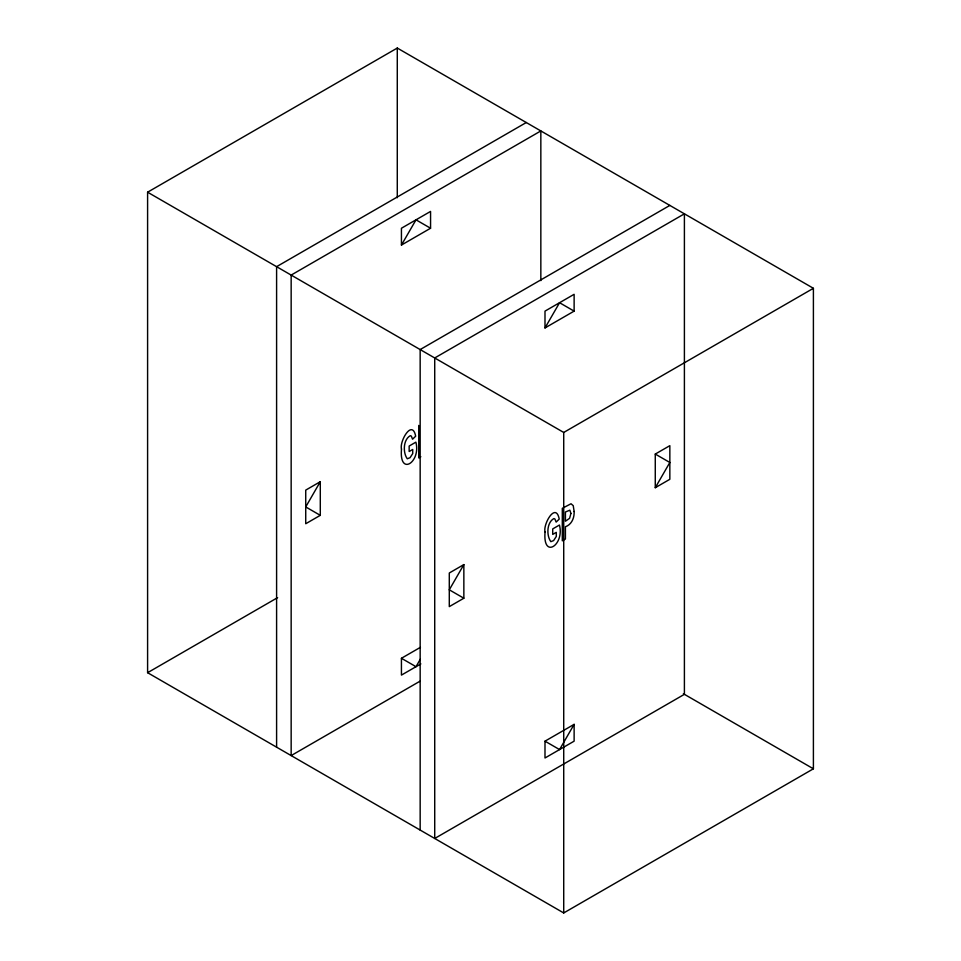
<?xml version="1.0" encoding="UTF-8"?>
<svg xmlns="http://www.w3.org/2000/svg" width="961" height="961" viewBox="0 0 961 961"><rect width="100%" height="100%" fill="white"/><g stroke="black" fill="none" stroke-linecap="round" stroke-linejoin="round"><path stroke-width="1.44" d="M401.434 245.055L416.005 219.829L430.564 228.237L401.434 245.055L401.434 228.237L430.564 211.42L430.564 228.237M320.289 481.701L305.73 506.927L320.289 515.336L305.73 523.745L305.73 490.11L320.289 481.701L320.289 515.336M544.995 327.941L559.566 302.715L574.125 311.124L544.995 327.941L544.995 311.124L574.125 294.306L574.125 311.124M463.851 564.587L449.292 589.814L463.851 598.222L449.292 606.631L449.292 572.996L463.851 564.587L463.851 598.222M420.365 659.126L416.005 666.694L401.434 658.285L420.438 647.318M655.27 487.707L669.841 462.481L655.27 454.072L669.841 445.664L669.841 479.299L655.27 487.707L655.27 454.072M574.125 724.354L559.566 749.58L544.995 741.171L574.125 724.354L574.125 741.171L544.995 757.989L544.995 741.171M147.598 192.2L397.277 48.05L813.402 288.3L813.402 768.8L563.723 912.95L147.598 672.7L147.598 192.2L563.723 432.45L813.402 288.3M526.28 122.527L276.6 266.678L276.6 747.178M669.841 205.414L420.161 349.564L420.161 830.064M420.822 456.739L418.744 457.941L418.744 425.411M147.598 672.7L277.633 597.622M420.858 663.895L401.434 675.102L401.434 658.285M419.897 681.265L291.159 755.586L291.159 275.086L540.839 130.936L540.839 280.624M683.367 693.722L813.402 768.8M563.723 432.45L563.723 912.95M397.277 48.05L397.277 197.738M401.494 449.051C399.007 476.848 421.182 462.073 415.873 442.156L409.158 446.036L409.158 451.514L412.725 449.46L412.725 453.58L410.047 457.7L407.284 458.781C402.827 452.811 403.079 439.585 410.335 435.669L411.344 436.126L412.569 439.201L415.669 436.198C412.197 418.503 399.235 441.652 401.494 449.051M545.067 531.938C542.569 559.734 564.744 544.959 559.434 525.042L552.719 528.922L552.719 534.4L556.287 532.346L556.287 536.466L553.608 540.587L550.845 541.668C546.389 535.697 546.641 522.472 553.896 518.556L554.905 519.012L556.143 522.087L559.23 519.084C555.758 501.39 542.797 524.538 545.067 531.938M574.125 511.48C574.45 517.775 571.771 524.526 565.416 526.76L565.416 539.025L562.305 540.827L562.305 508.297L571.014 503.768L573.236 505.666L574.125 511.48M570.918 513.426L569.597 518.315L565.416 521.234L565.416 512.009L569.861 510.171L570.918 513.426M684.4 213.822L434.72 357.972L434.72 838.472L684.4 694.322L684.4 213.822"/></g></svg>
